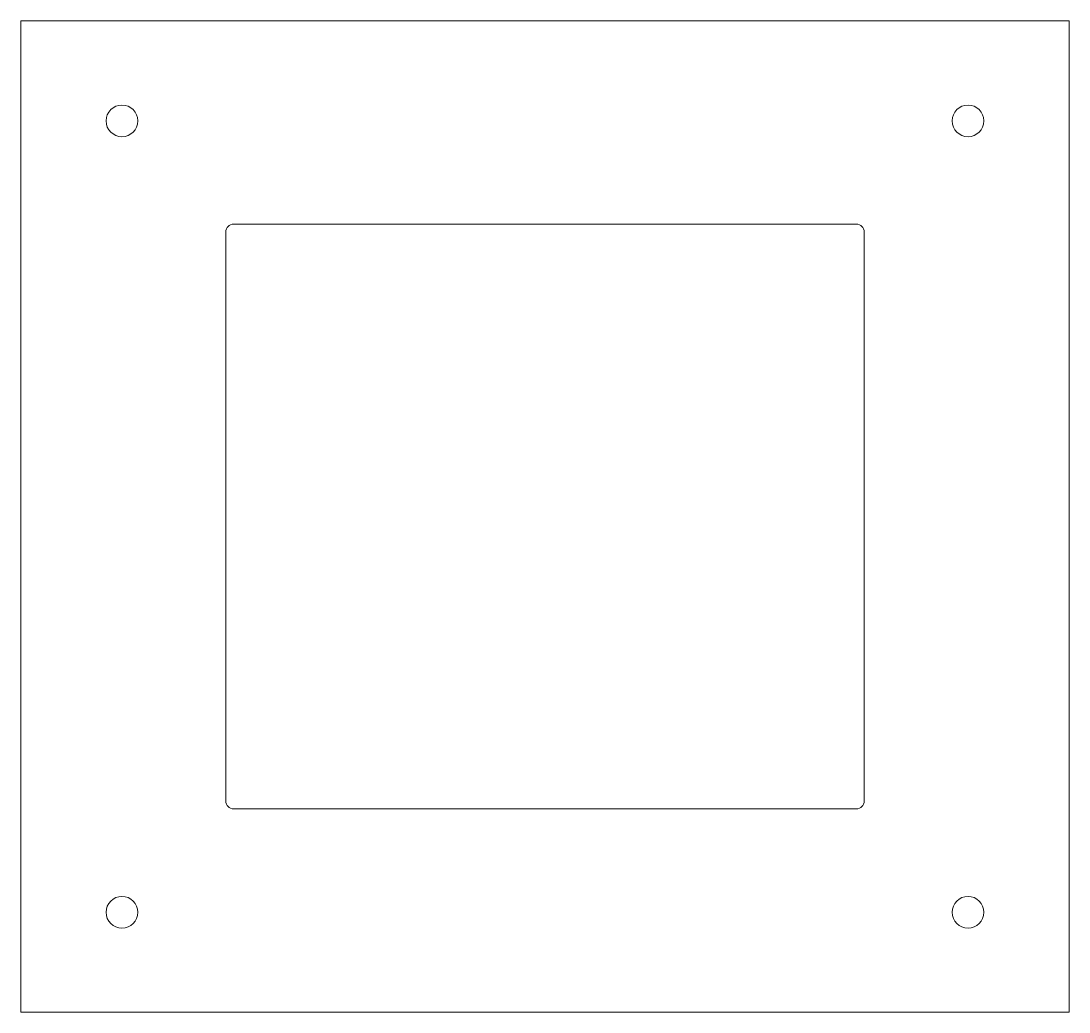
# Model space of a CAD drawing. Header units: millimetres. Extents: x 39 to 171, y 87 to 212.
import ezdxf

# ---------------------------------------------------------------- set-up
doc = ezdxf.new("R2010")
doc.units = ezdxf.units.MM
doc.header["$MEASUREMENT"] = 0
doc.layers.add('Board-Outline-Layer', color=7, linetype='Continuous', lineweight=0)

# ---------------------------------------------------------------- blocks, each defined once
blk = doc.blocks.new('Block_0')
at = {"layer": 'Board-Outline-Layer', "color": 1, "lineweight": 9, "true_color": 0xff0000}
for centre in [(51.49, 199.42), (158.41, 199.42), (51.49, 99.42), (158.41, 99.42)]:
    blk.add_circle(centre, 2, dxfattribs=at)

msp = doc.modelspace()

# ---------------------------------------------------------------- linework, layer by layer
at = {"layer": 'Board-Outline-Layer', "color": 1, "lineweight": 9, "true_color": 0xff0000}
msp.add_lwpolyline([(171.17, 86.81), (38.74, 86.81), (38.74, 212.04), (171.17, 212.04)], close=True, dxfattribs=at)
msp.add_open_spline([(144.29, 112.47), (144.84, 112.48), (145.29, 112.92), (145.29, 113.47), (145.29, 113.47), (145.29, 124.47), (145.29, 124.47), (145.29, 124.47), (145.29, 174.37), (145.29, 174.37), (145.29, 174.37), (145.29, 185.37), (145.29, 185.37), (145.29, 185.93), (144.84, 186.37), (144.29, 186.37), (144.29, 186.37), (65.61, 186.37), (65.61, 186.37), (65.06, 186.37), (64.61, 185.93), (64.61, 185.37), (64.61, 185.37), (64.61, 174.37), (64.61, 174.37), (64.61, 174.37), (64.61, 124.47), (64.61, 124.47), (64.61, 124.47), (64.61, 113.47), (64.61, 113.47), (64.61, 112.92), (65.06, 112.48), (65.61, 112.47), (65.61, 112.47), (144.29, 112.47), (144.29, 112.47)], degree=3, knots=[0, 0, 0, 0, 1, 1, 1, 2, 2, 2, 3, 3, 3, 4, 4, 4, 5, 5, 5, 6, 6, 6, 7, 7, 7, 8, 8, 8, 9, 9, 9, 10, 10, 10, 11, 11, 11, 12, 12, 12, 12], dxfattribs=at)

# ---------------------------------------------------------------- block references
at = {"layer": 'Board-Outline-Layer'}
msp.add_blockref('Block_0', (0, 0), dxfattribs=at)

doc.saveas('drawing.dxf')
